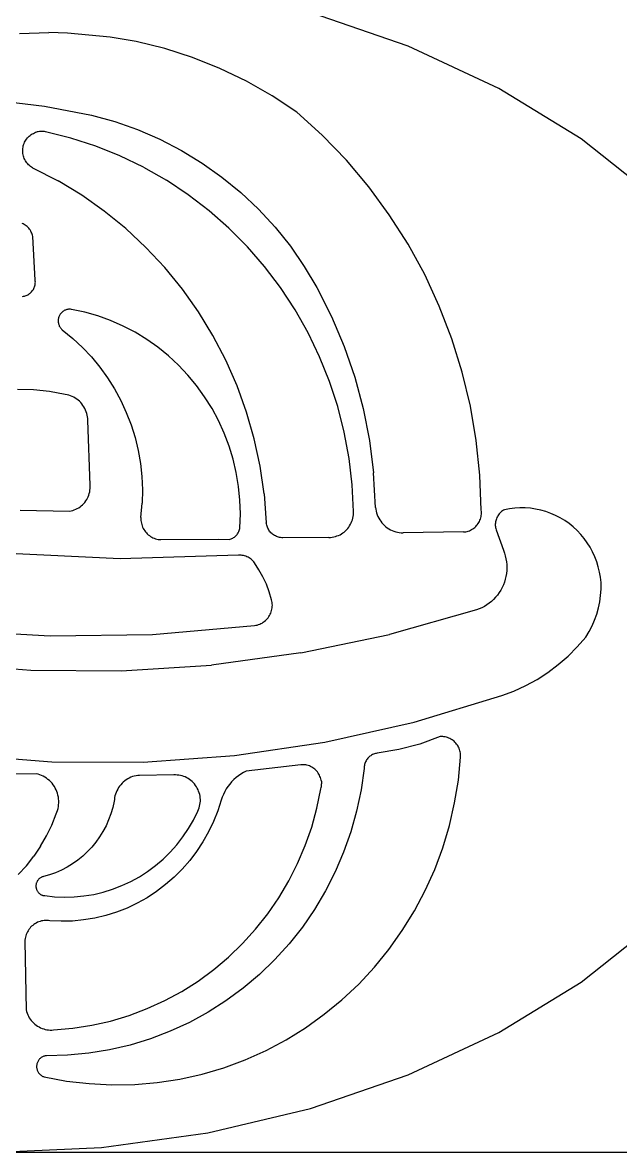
# Model space of a CAD drawing. Extents: x 396092 to 455492, y 17293 to 132793.
# Drawn here: x 432932.1 to 433002.8, y 60901 to 61034.6 of the extents above; entities that cross this region are included whole.
import ezdxf

# ---------------------------------------------------------------- set-up
doc = ezdxf.new("R2010")
doc.units = 0
doc.header["$LTSCALE"] = 1000
doc.header["$MEASUREMENT"] = 0
doc.layers.add('MU', color=34, linetype='Continuous')

msp = doc.modelspace()

# ---------------------------------------------------------------- linework, layer by layer
at = {"layer": 'MU', "color": 37}
for p, q in [((432977.66, 61031.78), (432966.13, 61035.75)), ((432931.73, 61033.27), (432935.19, 61033.39)), ((432937.41, 61033.31), (432935.19, 61033.39)), ((432942.45, 61032.85), (432937.41, 61033.31)), ((432945.52, 61032.32), (432942.45, 61032.85)), ((432948.89, 61031.49), (432945.52, 61032.32)), ((432952.19, 61030.43), (432948.89, 61031.49)), ((432988.38, 61026.78), (432977.66, 61031.78)), ((432955.42, 61029.14), (432952.19, 61030.43)), ((432958.56, 61027.63), (432955.42, 61029.14)), ((432961.58, 61025.91), (432958.56, 61027.63)), ((432964.49, 61023.98), (432961.58, 61025.91)), ((432998.11, 61020.83), (432988.38, 61026.78)), ((432929.05, 61025.38), (432934.67, 61024.7)), ((432934.67, 61024.7), (432940.22, 61023.61)), ((432940.22, 61023.61), (432942.98, 61022.86)), ((432967.52, 61021.24), (432964.49, 61023.98)), ((432933.49, 61021.53), (432933.63, 61021.59)), ((432933.63, 61021.59), (432933.77, 61021.63)), ((432933.92, 61021.66), (432933.77, 61021.63)), ((432934.07, 61021.69), (432933.92, 61021.66)), ((432934.21, 61021.7), (432934.07, 61021.69)), ((432934.36, 61021.7), (432934.21, 61021.7)), ((432934.51, 61021.7), (432934.36, 61021.7)), ((432934.66, 61021.68), (432934.51, 61021.7)), ((432934.8, 61021.66), (432934.66, 61021.68)), ((432937.8, 61020.91), (432934.8, 61021.66)), ((432942.98, 61022.86), (432945.68, 61021.91)), ((432945.68, 61021.91), (432948.31, 61020.78)), ((432932.21, 61020.13), (432932.26, 61020.27)), ((432932.26, 61020.27), (432932.33, 61020.41)), ((432932.33, 61020.41), (432932.39, 61020.55)), ((432932.39, 61020.55), (432932.47, 61020.68)), ((432932.47, 61020.68), (432932.56, 61020.8)), ((432932.56, 61020.8), (432932.65, 61020.92)), ((432932.65, 61020.92), (432932.75, 61021.03)), ((432932.75, 61021.03), (432932.86, 61021.13)), ((432932.86, 61021.13), (432932.98, 61021.23)), ((432932.98, 61021.23), (432933.1, 61021.32)), ((432933.1, 61021.32), (432933.22, 61021.4)), ((432933.22, 61021.4), (432933.36, 61021.47)), ((432933.36, 61021.47), (432933.49, 61021.53)), ((432940.74, 61019.96), (432937.8, 61020.91)), ((432948.31, 61020.78), (432950.86, 61019.46)), ((432970.36, 61018.29), (432967.52, 61021.24)), ((433006.69, 61014.01), (432998.11, 61020.83)), ((432932.1, 61019.54), (432932.12, 61019.69)), ((432932.1, 61019.38), (432932.1, 61019.54)), ((432932.11, 61019.23), (432932.1, 61019.38)), ((432932.12, 61019.08), (432932.11, 61019.23)), ((432932.12, 61019.69), (432932.14, 61019.84)), ((432932.15, 61018.93), (432932.12, 61019.08)), ((432932.14, 61019.84), (432932.17, 61019.99)), ((432932.18, 61018.79), (432932.15, 61018.93)), ((432932.17, 61019.99), (432932.21, 61020.13)), ((432943.6, 61018.8), (432940.74, 61019.96)), ((432950.86, 61019.46), (432953.31, 61017.96)), ((432932.23, 61018.64), (432932.18, 61018.79)), ((432932.28, 61018.5), (432932.23, 61018.64)), ((432932.35, 61018.36), (432932.28, 61018.5)), ((432932.42, 61018.23), (432932.35, 61018.36)), ((432932.5, 61018.1), (432932.42, 61018.23)), ((432932.59, 61017.98), (432932.5, 61018.1)), ((432932.69, 61017.86), (432932.59, 61017.98)), ((432932.79, 61017.76), (432932.69, 61017.86)), ((432932.9, 61017.65), (432932.79, 61017.76)), ((432933.02, 61017.56), (432932.9, 61017.65)), ((432946.39, 61017.46), (432943.6, 61018.8)), ((432953.31, 61017.96), (432955.65, 61016.3)), ((432973.01, 61015.16), (432970.36, 61018.29)), ((432933.14, 61017.48), (432933.02, 61017.56)), ((432933.27, 61017.4), (432933.14, 61017.48)), ((432933.27, 61017.4), (432936.29, 61015.84)), ((432946.39, 61017.46), (432949.08, 61015.93)), ((432955.65, 61016.3), (432957.88, 61014.47)), ((432939.08, 61014.15), (432936.29, 61015.84)), ((432951.66, 61014.21), (432949.08, 61015.93)), ((432975.44, 61011.85), (432973.01, 61015.16)), ((432941.75, 61012.27), (432939.08, 61014.15)), ((432954.13, 61012.32), (432951.66, 61014.21)), ((432957.88, 61014.47), (432959.98, 61012.49)), ((432944.28, 61010.21), (432941.75, 61012.27)), ((432956.46, 61010.27), (432954.13, 61012.32)), ((432959.98, 61012.49), (432961.93, 61010.36)), ((432977.65, 61008.38), (432975.44, 61011.85)), ((432932.16, 61010.76), (432932.04, 61010.82)), ((432932.28, 61010.7), (432932.16, 61010.76)), ((432932.4, 61010.62), (432932.28, 61010.7)), ((432932.51, 61010.54), (432932.4, 61010.62)), ((432932.62, 61010.46), (432932.51, 61010.54)), ((432932.72, 61010.36), (432932.62, 61010.46)), ((432932.81, 61010.26), (432932.72, 61010.36)), ((432932.9, 61010.15), (432932.81, 61010.26)), ((432932.98, 61010.04), (432932.9, 61010.15)), ((432933.05, 61009.92), (432932.98, 61010.04)), ((432933.11, 61009.8), (432933.05, 61009.92)), ((432933.17, 61009.68), (432933.11, 61009.8)), ((432933.22, 61009.55), (432933.17, 61009.68)), ((432946.67, 61007.98), (432944.28, 61010.21)), ((432958.66, 61008.06), (432956.46, 61010.27)), ((432961.93, 61010.36), (432963.74, 61008.11)), ((432933.26, 61009.41), (432933.22, 61009.55)), ((432933.29, 61009.28), (432933.26, 61009.41)), ((432933.58, 61004.11), (432933.29, 61009.28)), ((432979.62, 61004.77), (432977.65, 61008.38)), ((432948.91, 61005.59), (432946.67, 61007.98)), ((432960.7, 61005.71), (432958.66, 61008.06)), ((432963.74, 61008.11), (432965.39, 61005.73)), ((432950.98, 61003.05), (432948.91, 61005.59)), ((432962.59, 61003.22), (432960.7, 61005.71)), ((432965.39, 61005.73), (432966.88, 61003.24)), ((432981.35, 61001.03), (432979.62, 61004.77)), ((432933.23, 61002.83), (432933.3, 61002.92)), ((432933.3, 61002.92), (432933.36, 61003.01)), ((432933.36, 61003.01), (432933.41, 61003.11)), ((432933.41, 61003.11), (432933.46, 61003.22)), ((432933.46, 61003.22), (432933.5, 61003.32)), ((432933.5, 61003.32), (432933.53, 61003.43)), ((432933.53, 61003.43), (432933.56, 61003.54)), ((432933.56, 61003.54), (432933.58, 61003.65)), ((432933.59, 61004), (432933.58, 61004.11)), ((432933.58, 61003.65), (432933.59, 61003.77)), ((432933.6, 61003.88), (432933.59, 61004)), ((432933.59, 61003.77), (432933.6, 61003.88)), ((432952.88, 61000.37), (432950.98, 61003.05)), ((432964.3, 61000.6), (432962.59, 61003.22)), ((432966.88, 61003.24), (432968.61, 60999.81)), ((432932.08, 61002.19), (432932.19, 61002.21)), ((432932.19, 61002.21), (432932.3, 61002.23)), ((432932.3, 61002.23), (432932.41, 61002.26)), ((432932.41, 61002.26), (432932.51, 61002.3)), ((432932.51, 61002.3), (432932.62, 61002.34)), ((432932.62, 61002.34), (432932.72, 61002.39)), ((432932.72, 61002.39), (432932.81, 61002.45)), ((432932.81, 61002.45), (432932.91, 61002.51)), ((432932.91, 61002.51), (432932.99, 61002.58)), ((432932.99, 61002.58), (432933.08, 61002.66)), ((432933.08, 61002.66), (432933.16, 61002.74)), ((432933.16, 61002.74), (432933.23, 61002.83)), ((432936.64, 61000.22), (432936.59, 61000.15)), ((432936.71, 61000.28), (432936.64, 61000.22)), ((432936.77, 61000.34), (432936.71, 61000.28)), ((432936.84, 61000.4), (432936.77, 61000.34)), ((432936.92, 61000.45), (432936.84, 61000.4)), ((432936.99, 61000.5), (432936.92, 61000.45)), ((432937.07, 61000.54), (432936.99, 61000.5)), ((432937.16, 61000.57), (432937.07, 61000.54)), ((432937.24, 61000.6), (432937.16, 61000.57)), ((432937.33, 61000.63), (432937.24, 61000.6)), ((432937.42, 61000.64), (432937.33, 61000.63)), ((432937.5, 61000.66), (432937.42, 61000.64)), ((432937.59, 61000.66), (432937.5, 61000.66)), ((432937.68, 61000.66), (432937.59, 61000.66)), ((432937.77, 61000.66), (432937.68, 61000.66)), ((432937.86, 61000.64), (432937.77, 61000.66)), ((432939.43, 61000.31), (432937.86, 61000.64)), ((432940.97, 60999.87), (432939.43, 61000.31)), ((432954.59, 60997.56), (432952.88, 61000.37)), ((432965.84, 60997.88), (432964.3, 61000.6)), ((432982.84, 60997.18), (432981.35, 61001.03)), ((432936.3, 60999.39), (432936.29, 60999.3)), ((432936.29, 60999.3), (432936.3, 60999.21)), ((432936.31, 60999.48), (432936.3, 60999.39)), ((432936.3, 60999.21), (432936.3, 60999.12)), ((432936.3, 60999.12), (432936.32, 60999.03)), ((432936.32, 60999.57), (432936.31, 60999.48)), ((432936.34, 60999.66), (432936.32, 60999.57)), ((432936.32, 60999.03), (432936.34, 60998.94)), ((432936.37, 60999.75), (432936.34, 60999.66)), ((432936.34, 60998.94), (432936.36, 60998.85)), ((432936.4, 60999.84), (432936.37, 60999.75)), ((432936.44, 60999.92), (432936.4, 60999.84)), ((432936.48, 61000), (432936.44, 60999.92)), ((432936.53, 61000.07), (432936.48, 61000)), ((432936.59, 61000.15), (432936.53, 61000.07)), ((432942.48, 60999.33), (432940.97, 60999.87)), ((432943.96, 60998.68), (432942.48, 60999.33)), ((432968.61, 60999.81), (432970.1, 60996.27)), ((432936.36, 60998.85), (432936.4, 60998.77)), ((432936.4, 60998.77), (432936.43, 60998.68)), ((432936.43, 60998.68), (432936.48, 60998.6)), ((432936.48, 60998.6), (432936.52, 60998.53)), ((432936.52, 60998.53), (432936.58, 60998.45)), ((432936.58, 60998.45), (432936.63, 60998.38)), ((432936.63, 60998.38), (432936.7, 60998.32)), ((432936.7, 60998.32), (432936.76, 60998.25)), ((432936.76, 60998.25), (432938.03, 60997.22)), ((432945.38, 60997.94), (432943.96, 60998.68)), ((432946.76, 60997.1), (432945.38, 60997.94)), ((432956.11, 60994.64), (432954.59, 60997.56)), ((432967.2, 60995.05), (432965.84, 60997.88)), ((432938.03, 60997.22), (432939.17, 60996.16)), ((432948.08, 60996.18), (432946.76, 60997.1)), ((432970.1, 60996.27), (432971.35, 60992.63)), ((432984.06, 60993.23), (432982.84, 60997.18)), ((432939.17, 60996.16), (432940.23, 60995.03)), ((432940.23, 60995.03), (432941.22, 60993.83)), ((432949.33, 60995.16), (432948.08, 60996.18)), ((432950.52, 60994.06), (432949.33, 60995.16)), ((432968.37, 60992.14), (432967.2, 60995.05)), ((432941.22, 60993.83), (432942.13, 60992.57)), ((432951.63, 60992.88), (432950.52, 60994.06)), ((432957.44, 60991.62), (432956.11, 60994.64)), ((432942.13, 60992.57), (432942.96, 60991.25)), ((432952.66, 60991.63), (432951.63, 60992.88)), ((432971.35, 60992.63), (432972.35, 60988.91)), ((432985.03, 60989.22), (432984.06, 60993.23)), ((432933.38, 60991.14), (432931.48, 60991.19)), ((432935.27, 60990.94), (432933.38, 60991.14)), ((432937.14, 60990.6), (432935.27, 60990.94)), ((432942.96, 60991.25), (432943.7, 60989.88)), ((432953.61, 60990.31), (432952.66, 60991.63)), ((432958.55, 60988.51), (432957.44, 60991.62)), ((432969.34, 60989.16), (432968.37, 60992.14)), ((432937.35, 60990.56), (432937.14, 60990.6)), ((432937.55, 60990.51), (432937.35, 60990.56)), ((432937.75, 60990.44), (432937.55, 60990.51)), ((432937.94, 60990.36), (432937.75, 60990.44)), ((432938.13, 60990.27), (432937.94, 60990.36)), ((432938.31, 60990.17), (432938.13, 60990.27)), ((432938.49, 60990.05), (432938.31, 60990.17)), ((432938.65, 60989.92), (432938.49, 60990.05)), ((432938.81, 60989.78), (432938.65, 60989.92)), ((432938.96, 60989.63), (432938.81, 60989.78)), ((432939.09, 60989.47), (432938.96, 60989.63)), ((432943.7, 60989.88), (432944.35, 60988.46)), ((432954.48, 60988.93), (432953.61, 60990.31)), ((432939.22, 60989.3), (432939.09, 60989.47)), ((432939.34, 60989.13), (432939.22, 60989.3)), ((432939.44, 60988.94), (432939.34, 60989.13)), ((432939.53, 60988.75), (432939.44, 60988.94)), ((432939.61, 60988.55), (432939.53, 60988.75)), ((432939.68, 60988.35), (432939.61, 60988.55)), ((432939.73, 60988.15), (432939.68, 60988.35)), ((432944.35, 60988.46), (432944.91, 60987)), ((432955.24, 60987.5), (432954.48, 60988.93)), ((432959.46, 60985.34), (432958.55, 60988.51)), ((432970.12, 60986.11), (432969.34, 60989.16)), ((432972.35, 60988.91), (432973.1, 60985.13)), ((432985.72, 60985.14), (432985.03, 60989.22)), ((432939.77, 60987.94), (432939.73, 60988.15)), ((432939.79, 60987.73), (432939.77, 60987.94)), ((432939.8, 60987.52), (432939.79, 60987.73)), ((432940.07, 60979.85), (432939.8, 60987.52)), ((432944.91, 60987), (432945.38, 60985.51)), ((432955.92, 60986.02), (432955.24, 60987.5)), ((432956.5, 60984.49), (432955.92, 60986.02)), ((432970.69, 60983.02), (432970.12, 60986.11)), ((432945.38, 60985.51), (432945.74, 60983.98)), ((432956.97, 60982.93), (432956.5, 60984.49)), ((432960.16, 60982.11), (432959.46, 60985.34)), ((432973.1, 60985.13), (432973.58, 60981.31)), ((432986.15, 60981.03), (432985.72, 60985.14)), ((432945.74, 60983.98), (432946.01, 60982.44)), ((432957.34, 60981.34), (432956.97, 60982.93)), ((432971.06, 60979.89), (432970.69, 60983.02)), ((432946.01, 60982.44), (432946.18, 60980.88)), ((432960.63, 60978.84), (432960.16, 60982.11)), ((432946.18, 60980.88), (432946.25, 60979.32)), ((432957.61, 60979.72), (432957.34, 60981.34)), ((432973.81, 60977.24), (432973.58, 60981.31)), ((432986.31, 60976.89), (432986.15, 60981.03)), ((432939.91, 60978.69), (432939.97, 60978.88)), ((432939.97, 60978.88), (432940.02, 60979.07)), ((432940.02, 60979.07), (432940.05, 60979.26)), ((432940.05, 60979.26), (432940.07, 60979.46)), ((432940.08, 60979.65), (432940.07, 60979.85)), ((432940.07, 60979.46), (432940.08, 60979.65)), ((432946.25, 60979.32), (432946.22, 60977.75)), ((432957.78, 60978.1), (432957.61, 60979.72)), ((432960.63, 60978.84), (432960.9, 60975.41)), ((432971.22, 60976.75), (432971.06, 60979.89)), ((432939.03, 60977.41), (432939.18, 60977.54)), ((432939.18, 60977.54), (432939.32, 60977.68)), ((432939.32, 60977.68), (432939.44, 60977.83)), ((432939.44, 60977.83), (432939.56, 60977.99)), ((432939.56, 60977.99), (432939.67, 60978.15)), ((432939.67, 60978.15), (432939.76, 60978.33)), ((432939.76, 60978.33), (432939.84, 60978.5)), ((432939.84, 60978.5), (432939.91, 60978.69)), ((432946.08, 60976.02), (432946.22, 60977.75)), ((432957.83, 60976.46), (432957.78, 60978.1)), ((432931.82, 60976.89), (432937.63, 60976.79)), ((432937.63, 60976.79), (432937.82, 60976.83)), ((432937.82, 60976.83), (432938.01, 60976.87)), ((432938.01, 60976.87), (432938.2, 60976.93)), ((432938.2, 60976.93), (432938.38, 60977.01)), ((432938.38, 60977.01), (432938.55, 60977.09)), ((432938.55, 60977.09), (432938.72, 60977.19)), ((432938.72, 60977.19), (432938.88, 60977.3)), ((432938.88, 60977.3), (432939.03, 60977.41)), ((432957.78, 60974.83), (432957.83, 60976.46)), ((432971.13, 60975.96), (432971.18, 60976.16)), ((432971.18, 60976.16), (432971.2, 60976.36)), ((432971.2, 60976.36), (432971.22, 60976.55)), ((432971.22, 60976.55), (432971.22, 60976.75)), ((432973.81, 60977.24), (432973.84, 60977.01)), ((432973.84, 60977.01), (432973.88, 60976.79)), ((432973.88, 60976.79), (432973.93, 60976.58)), ((432973.93, 60976.58), (432974, 60976.37)), ((432974, 60976.37), (432974.09, 60976.16)), ((432974.09, 60976.16), (432974.19, 60975.96)), ((432986.28, 60976.14), (432986.3, 60976.29)), ((432986.3, 60976.29), (432986.32, 60976.44)), ((432986.32, 60976.74), (432986.31, 60976.89)), ((432986.33, 60976.59), (432986.32, 60976.74)), ((432986.32, 60976.44), (432986.33, 60976.59)), ((432988.28, 60976.25), (432988.21, 60976.14)), ((432988.35, 60976.36), (432988.28, 60976.25)), ((432988.43, 60976.46), (432988.35, 60976.36)), ((432988.52, 60976.56), (432988.43, 60976.46)), ((432988.61, 60976.65), (432988.52, 60976.56)), ((432988.71, 60976.74), (432988.61, 60976.65)), ((432988.81, 60976.82), (432988.71, 60976.74)), ((432988.92, 60976.89), (432988.81, 60976.82)), ((432989.04, 60976.95), (432988.92, 60976.89)), ((432989.65, 60977.07), (432989.04, 60976.95)), ((432990.26, 60977.15), (432989.65, 60977.07)), ((432990.88, 60977.19), (432990.26, 60977.15)), ((432991.5, 60977.18), (432990.88, 60977.19)), ((432992.12, 60977.13), (432991.5, 60977.18)), ((432992.73, 60977.04), (432992.12, 60977.13)), ((432993.34, 60976.91), (432992.73, 60977.04)), ((432993.93, 60976.74), (432993.34, 60976.91)), ((432994.52, 60976.53), (432993.93, 60976.74)), ((432995.09, 60976.28), (432994.52, 60976.53)), ((432995.64, 60976), (432995.09, 60976.28)), ((432946.08, 60976.02), (432946.08, 60975.86)), ((432946.08, 60975.86), (432946.08, 60975.69)), ((432946.08, 60975.69), (432946.1, 60975.53)), ((432946.1, 60975.53), (432946.13, 60975.37)), ((432946.13, 60975.37), (432946.17, 60975.21)), ((432946.17, 60975.21), (432946.22, 60975.05)), ((432946.22, 60975.05), (432946.28, 60974.9)), ((432946.28, 60974.9), (432946.35, 60974.75)), ((432957.76, 60974.72), (432957.78, 60974.83)), ((432960.92, 60975.28), (432960.9, 60975.41)), ((432960.95, 60975.15), (432960.92, 60975.28)), ((432960.98, 60975.02), (432960.95, 60975.15)), ((432961.03, 60974.89), (432960.98, 60975.02)), ((432961.08, 60974.77), (432961.03, 60974.89)), ((432970.52, 60974.74), (432970.64, 60974.89)), ((432970.64, 60974.89), (432970.75, 60975.06)), ((432970.75, 60975.06), (432970.85, 60975.23)), ((432970.85, 60975.23), (432970.94, 60975.4)), ((432970.94, 60975.4), (432971.02, 60975.59)), ((432971.02, 60975.59), (432971.08, 60975.77)), ((432971.08, 60975.77), (432971.13, 60975.96)), ((432974.19, 60975.96), (432974.3, 60975.77)), ((432974.3, 60975.77), (432974.42, 60975.59)), ((432974.42, 60975.59), (432974.56, 60975.41)), ((432974.56, 60975.41), (432974.7, 60975.24)), ((432974.7, 60975.24), (432974.86, 60975.09)), ((432974.86, 60975.09), (432975.03, 60974.94)), ((432975.03, 60974.94), (432975.2, 60974.81)), ((432985.42, 60974.78), (432985.54, 60974.87)), ((432985.54, 60974.87), (432985.65, 60974.97)), ((432985.65, 60974.97), (432985.75, 60975.08)), ((432985.75, 60975.08), (432985.84, 60975.19)), ((432985.84, 60975.19), (432985.93, 60975.32)), ((432985.93, 60975.32), (432986.01, 60975.44)), ((432986.01, 60975.44), (432986.08, 60975.58)), ((432986.08, 60975.58), (432986.15, 60975.71)), ((432986.15, 60975.71), (432986.2, 60975.85)), ((432986.2, 60975.85), (432986.24, 60976)), ((432986.24, 60976), (432986.28, 60976.14)), ((432987.98, 60975.38), (432987.97, 60975.25)), ((432987.97, 60975.25), (432987.97, 60975.11)), ((432987.97, 60975.11), (432987.98, 60974.98)), ((432988, 60975.51), (432987.98, 60975.38)), ((432987.98, 60974.98), (432988, 60974.85)), ((432988.02, 60975.64), (432988, 60975.51)), ((432988, 60974.85), (432988.02, 60974.72)), ((432988.06, 60975.77), (432988.02, 60975.64)), ((432988.1, 60975.89), (432988.06, 60975.77)), ((432988.15, 60976.02), (432988.1, 60975.89)), ((432988.21, 60976.14), (432988.15, 60976.02)), ((432996.17, 60975.67), (432995.64, 60976)), ((432996.68, 60975.31), (432996.17, 60975.67)), ((432997.17, 60974.92), (432996.68, 60975.31)), ((432997.63, 60974.5), (432997.17, 60974.92)), ((432946.35, 60974.75), (432946.43, 60974.61)), ((432946.43, 60974.61), (432946.52, 60974.47)), ((432946.52, 60974.47), (432946.61, 60974.34)), ((432946.61, 60974.34), (432946.72, 60974.22)), ((432946.72, 60974.22), (432946.83, 60974.1)), ((432946.83, 60974.1), (432946.95, 60973.99)), ((432946.95, 60973.99), (432947.08, 60973.89)), ((432947.08, 60973.89), (432947.21, 60973.8)), ((432947.21, 60973.8), (432947.35, 60973.72)), ((432947.35, 60973.72), (432947.49, 60973.64)), ((432947.49, 60973.64), (432947.64, 60973.58)), ((432947.64, 60973.58), (432947.8, 60973.53)), ((432947.8, 60973.53), (432947.95, 60973.48)), ((432947.95, 60973.48), (432948.11, 60973.45)), ((432956.64, 60973.48), (432956.74, 60973.52)), ((432956.74, 60973.52), (432956.84, 60973.56)), ((432956.84, 60973.56), (432956.94, 60973.61)), ((432956.94, 60973.61), (432957.03, 60973.66)), ((432957.03, 60973.66), (432957.12, 60973.72)), ((432957.12, 60973.72), (432957.21, 60973.79)), ((432957.21, 60973.79), (432957.29, 60973.86)), ((432957.29, 60973.86), (432957.37, 60973.94)), ((432957.37, 60973.94), (432957.44, 60974.03)), ((432957.44, 60974.03), (432957.5, 60974.11)), ((432957.5, 60974.11), (432957.56, 60974.21)), ((432957.56, 60974.21), (432957.62, 60974.3)), ((432957.62, 60974.3), (432957.66, 60974.4)), ((432957.66, 60974.4), (432957.7, 60974.51)), ((432957.7, 60974.51), (432957.74, 60974.61)), ((432957.74, 60974.61), (432957.76, 60974.72)), ((432961.14, 60974.66), (432961.08, 60974.77)), ((432961.21, 60974.54), (432961.14, 60974.66)), ((432961.28, 60974.43), (432961.21, 60974.54)), ((432961.36, 60974.33), (432961.28, 60974.43)), ((432961.45, 60974.23), (432961.36, 60974.33)), ((432961.54, 60974.14), (432961.45, 60974.23)), ((432961.64, 60974.06), (432961.54, 60974.14)), ((432961.75, 60973.98), (432961.64, 60974.06)), ((432961.86, 60973.91), (432961.75, 60973.98)), ((432961.97, 60973.85), (432961.86, 60973.91)), ((432962.09, 60973.79), (432961.97, 60973.85)), ((432962.21, 60973.75), (432962.09, 60973.79)), ((432962.34, 60973.71), (432962.21, 60973.75)), ((432962.46, 60973.68), (432962.34, 60973.71)), ((432962.59, 60973.66), (432962.46, 60973.68)), ((432962.72, 60973.64), (432962.59, 60973.66)), ((432962.85, 60973.64), (432962.72, 60973.64)), ((432968.3, 60973.67), (432962.85, 60973.64)), ((432968.3, 60973.67), (432968.49, 60973.68)), ((432968.49, 60973.68), (432968.69, 60973.7)), ((432968.69, 60973.7), (432968.88, 60973.74)), ((432968.88, 60973.74), (432969.07, 60973.79)), ((432969.07, 60973.79), (432969.25, 60973.85)), ((432969.25, 60973.85), (432969.43, 60973.92)), ((432969.43, 60973.92), (432969.61, 60974)), ((432969.61, 60974), (432969.78, 60974.1)), ((432969.78, 60974.1), (432969.94, 60974.21)), ((432969.94, 60974.21), (432970.1, 60974.32)), ((432970.1, 60974.32), (432970.25, 60974.45)), ((432970.25, 60974.45), (432970.39, 60974.59)), ((432970.39, 60974.59), (432970.52, 60974.74)), ((432975.2, 60974.81), (432975.39, 60974.69)), ((432975.39, 60974.69), (432975.58, 60974.59)), ((432975.58, 60974.59), (432975.78, 60974.49)), ((432975.78, 60974.49), (432975.98, 60974.41)), ((432975.98, 60974.41), (432976.19, 60974.35)), ((432976.19, 60974.35), (432976.4, 60974.3)), ((432976.4, 60974.3), (432976.62, 60974.26)), ((432976.62, 60974.26), (432976.84, 60974.24)), ((432976.84, 60974.24), (432977.06, 60974.24)), ((432984.19, 60974.33), (432977.06, 60974.24)), ((432984.19, 60974.33), (432984.34, 60974.34)), ((432984.34, 60974.34), (432984.48, 60974.36)), ((432984.48, 60974.36), (432984.63, 60974.39)), ((432984.63, 60974.39), (432984.77, 60974.43)), ((432984.77, 60974.43), (432984.91, 60974.48)), ((432984.91, 60974.48), (432985.04, 60974.54)), ((432985.04, 60974.54), (432985.17, 60974.61)), ((432985.17, 60974.61), (432985.3, 60974.69)), ((432985.3, 60974.69), (432985.42, 60974.78)), ((432988.02, 60974.72), (432988.06, 60974.59)), ((432988.06, 60974.59), (432988.92, 60972.16)), ((432997.63, 60974.5), (432998.06, 60974.04)), ((432998.46, 60973.56), (432998.06, 60974.04)), ((432998.83, 60973.05), (432998.46, 60973.56)), ((432948.11, 60973.45), (432948.27, 60973.43)), ((432948.27, 60973.43), (432948.43, 60973.42)), ((432948.43, 60973.42), (432955.24, 60973.46)), ((432955.24, 60973.46), (432956.53, 60973.45)), ((432956.53, 60973.45), (432956.64, 60973.48)), ((432988.92, 60972.16), (432989.05, 60971.83)), ((432999.17, 60972.52), (432998.83, 60973.05)), ((432999.47, 60971.97), (432999.17, 60972.52)), ((432943.64, 60971.16), (432929.67, 60971.8)), ((432957.62, 60971.57), (432943.64, 60971.16)), ((432957.77, 60971.58), (432957.62, 60971.57)), ((432957.91, 60971.57), (432957.77, 60971.58)), ((432958.05, 60971.56), (432957.91, 60971.57)), ((432958.19, 60971.53), (432958.05, 60971.56)), ((432958.33, 60971.5), (432958.19, 60971.53)), ((432958.47, 60971.45), (432958.33, 60971.5)), ((432958.61, 60971.4), (432958.47, 60971.45)), ((432958.74, 60971.34), (432958.61, 60971.4)), ((432958.86, 60971.26), (432958.74, 60971.34)), ((432958.98, 60971.19), (432958.86, 60971.26)), ((432959.1, 60971.1), (432958.98, 60971.19)), ((432959.21, 60971), (432959.1, 60971.1)), ((432959.31, 60970.9), (432959.21, 60971)), ((432959.41, 60970.79), (432959.31, 60970.9)), ((432989.05, 60971.83), (432989.15, 60971.5)), ((432989.15, 60971.5), (432989.23, 60971.16)), ((432989.23, 60971.16), (432989.28, 60970.81)), ((432989.28, 60970.81), (432989.32, 60970.47)), ((432999.73, 60971.39), (432999.47, 60971.97)), ((432999.96, 60970.81), (432999.73, 60971.39)), ((432959.5, 60970.67), (432959.41, 60970.79)), ((432960.03, 60969.86), (432959.5, 60970.67)), ((432960.5, 60969.02), (432960.03, 60969.86)), ((432989.32, 60969.77), (432989.28, 60969.42)), ((432989.32, 60970.47), (432989.33, 60970.12)), ((432989.33, 60970.12), (432989.32, 60969.77)), ((433000.14, 60970.2), (432999.96, 60970.81)), ((433000.29, 60969.59), (433000.14, 60970.2)), ((433000.4, 60968.97), (433000.29, 60969.59)), ((432960.91, 60968.14), (432960.5, 60969.02)), ((432961.25, 60967.23), (432960.91, 60968.14)), ((432989.05, 60968.4), (432988.93, 60968.07)), ((432989.15, 60968.73), (432989.05, 60968.4)), ((432989.23, 60969.07), (432989.15, 60968.73)), ((432989.28, 60969.42), (432989.23, 60969.07)), ((433000.47, 60968.34), (433000.4, 60968.97)), ((433000.47, 60967.58), (433000.47, 60968.34)), ((432961.52, 60966.3), (432961.25, 60967.23)), ((432988.23, 60966.87), (432988.01, 60966.61)), ((432988.43, 60967.16), (432988.23, 60966.87)), ((432988.62, 60967.45), (432988.43, 60967.16)), ((432988.78, 60967.76), (432988.62, 60967.45)), ((432988.93, 60968.07), (432988.78, 60967.76)), ((433000.31, 60966.08), (433000.41, 60966.83)), ((433000.41, 60966.83), (433000.47, 60967.58)), ((432961.56, 60966.14), (432961.52, 60966.3)), ((432961.59, 60965.99), (432961.56, 60966.14)), ((432961.6, 60965.83), (432961.59, 60965.99)), ((432961.59, 60965.35), (432961.6, 60965.51)), ((432961.61, 60965.67), (432961.6, 60965.83)), ((432961.6, 60965.51), (432961.61, 60965.67)), ((432986.68, 60965.52), (432986.37, 60965.36)), ((432986.97, 60965.7), (432986.68, 60965.52)), ((432987.25, 60965.9), (432986.97, 60965.7)), ((432987.52, 60966.12), (432987.25, 60965.9)), ((432987.77, 60966.35), (432987.52, 60966.12)), ((432988.01, 60966.61), (432987.77, 60966.35)), ((433000.15, 60965.34), (433000.31, 60966.08)), ((432961.01, 60964.06), (432961.11, 60964.18)), ((432961.11, 60964.18), (432961.2, 60964.31)), ((432961.2, 60964.31), (432961.28, 60964.45)), ((432961.28, 60964.45), (432961.36, 60964.59)), ((432961.36, 60964.59), (432961.42, 60964.73)), ((432961.42, 60964.73), (432961.48, 60964.88)), ((432961.48, 60964.88), (432961.52, 60965.04)), ((432961.52, 60965.04), (432961.56, 60965.19)), ((432961.56, 60965.19), (432961.59, 60965.35)), ((432985.74, 60965.11), (432975.45, 60962.2)), ((432986.06, 60965.23), (432985.74, 60965.11)), ((432986.37, 60965.36), (432986.06, 60965.23)), ((432999.7, 60963.9), (432999.95, 60964.61)), ((432999.95, 60964.61), (433000.15, 60965.34)), ((432947.45, 60962.22), (432959.52, 60963.26)), ((432959.52, 60963.26), (432959.67, 60963.29)), ((432959.67, 60963.29), (432959.82, 60963.32)), ((432959.82, 60963.32), (432959.97, 60963.37)), ((432959.97, 60963.37), (432960.12, 60963.42)), ((432960.12, 60963.42), (432960.26, 60963.49)), ((432960.26, 60963.49), (432960.4, 60963.56)), ((432960.4, 60963.56), (432960.54, 60963.64)), ((432960.54, 60963.64), (432960.66, 60963.74)), ((432960.66, 60963.74), (432960.79, 60963.84)), ((432960.79, 60963.84), (432960.9, 60963.95)), ((432960.9, 60963.95), (432961.01, 60964.06)), ((432999.06, 60962.54), (432999.4, 60963.21)), ((432999.4, 60963.21), (432999.7, 60963.9)), ((432923.25, 60962.72), (432935.34, 60962.04)), ((432935.34, 60962.04), (432947.45, 60962.22)), ((432964.99, 60960.02), (432975.45, 60962.2)), ((432997.66, 60960.73), (432998.67, 60961.89)), ((432998.67, 60961.89), (432999.06, 60962.54)), ((432996.57, 60959.65), (432997.66, 60960.73)), ((432922.43, 60958.84), (432933.08, 60958)), ((432964.99, 60960.02), (432954.4, 60958.59)), ((432995.41, 60958.64), (432996.57, 60959.65)), ((432933.08, 60958), (432943.75, 60957.92)), ((432943.75, 60957.92), (432954.4, 60958.59)), ((432992.9, 60956.89), (432994.18, 60957.72)), ((432994.18, 60957.72), (432995.41, 60958.64)), ((432990.17, 60955.51), (432991.56, 60956.15)), ((432991.56, 60956.15), (432992.9, 60956.89)), ((432978.39, 60951.82), (432988.75, 60954.97)), ((432988.75, 60954.97), (432990.17, 60955.51)), ((432967.83, 60949.45), (432978.39, 60951.82)), ((432957.13, 60947.88), (432967.83, 60949.45)), ((432981.46, 60950.12), (432979.04, 60949.25)), ((432981.61, 60950.13), (432981.46, 60950.12)), ((432981.76, 60950.12), (432981.61, 60950.13)), ((432981.9, 60950.11), (432981.76, 60950.12)), ((432982.05, 60950.09), (432981.9, 60950.11)), ((432982.19, 60950.05), (432982.05, 60950.09)), ((432982.33, 60950.01), (432982.19, 60950.05)), ((432982.47, 60949.96), (432982.33, 60950.01)), ((432982.6, 60949.9), (432982.47, 60949.96)), ((432982.73, 60949.83), (432982.6, 60949.9)), ((432982.86, 60949.75), (432982.73, 60949.83)), ((432982.98, 60949.67), (432982.86, 60949.75)), ((432983.09, 60949.57), (432982.98, 60949.67)), ((432983.2, 60949.47), (432983.09, 60949.57)), ((432983.3, 60949.36), (432983.2, 60949.47)), ((432973.79, 60948.12), (432973.67, 60948.08)), ((432973.9, 60948.14), (432973.79, 60948.12)), ((432974.02, 60948.16), (432973.9, 60948.14)), ((432976.55, 60948.6), (432974.02, 60948.16)), ((432979.04, 60949.25), (432976.55, 60948.6)), ((432983.39, 60949.25), (432983.3, 60949.36)), ((432983.48, 60949.13), (432983.39, 60949.25)), ((432983.56, 60949), (432983.48, 60949.13)), ((432983.63, 60948.87), (432983.56, 60949)), ((432983.69, 60948.74), (432983.63, 60948.87)), ((432983.74, 60948.6), (432983.69, 60948.74)), ((432983.79, 60948.45), (432983.74, 60948.6)), ((432983.82, 60948.31), (432983.79, 60948.45)), ((432983.85, 60948.16), (432983.82, 60948.31)), ((432983.86, 60948.01), (432983.85, 60948.16)), ((432924.77, 60947.98), (432935.54, 60947.14)), ((432935.54, 60947.14), (432946.35, 60947.11)), ((432946.35, 60947.11), (432957.13, 60947.88)), ((432964.96, 60946.78), (432958.52, 60946.02)), ((432965.11, 60946.8), (432964.96, 60946.78)), ((432965.26, 60946.8), (432965.11, 60946.8)), ((432965.41, 60946.79), (432965.26, 60946.8)), ((432965.56, 60946.77), (432965.41, 60946.79)), ((432965.7, 60946.74), (432965.56, 60946.77)), ((432972.52, 60946.82), (432972.49, 60946.7)), ((432972.55, 60946.93), (432972.52, 60946.82)), ((432972.59, 60947.05), (432972.55, 60946.93)), ((432972.64, 60947.16), (432972.59, 60947.05)), ((432972.69, 60947.26), (432972.64, 60947.16)), ((432972.75, 60947.36), (432972.69, 60947.26)), ((432972.82, 60947.46), (432972.75, 60947.36)), ((432972.9, 60947.56), (432972.82, 60947.46)), ((432972.98, 60947.64), (432972.9, 60947.56)), ((432973.06, 60947.73), (432972.98, 60947.64)), ((432973.15, 60947.8), (432973.06, 60947.73)), ((432973.25, 60947.87), (432973.15, 60947.8)), ((432973.35, 60947.94), (432973.25, 60947.87)), ((432973.46, 60947.99), (432973.35, 60947.94)), ((432973.56, 60948.04), (432973.46, 60947.99)), ((432973.67, 60948.08), (432973.56, 60948.04)), ((432983.6, 60944.98), (432983.86, 60947.71)), ((432983.87, 60947.86), (432983.86, 60948.01)), ((432983.86, 60947.71), (432983.87, 60947.86)), ((432933.69, 60945.73), (432924.52, 60945.63)), ((432933.91, 60945.67), (432933.69, 60945.73)), ((432934.12, 60945.61), (432933.91, 60945.67)), ((432934.33, 60945.53), (432934.12, 60945.61)), ((432934.53, 60945.43), (432934.33, 60945.53)), ((432934.73, 60945.32), (432934.53, 60945.43)), ((432945.29, 60945.45), (432945.09, 60945.39)), ((432945.5, 60945.49), (432945.29, 60945.45)), ((432945.71, 60945.53), (432945.5, 60945.49)), ((432945.92, 60945.54), (432945.71, 60945.53)), ((432949.98, 60945.59), (432945.92, 60945.54)), ((432950.17, 60945.59), (432949.98, 60945.59)), ((432950.37, 60945.58), (432950.17, 60945.59)), ((432950.56, 60945.56), (432950.37, 60945.58)), ((432950.76, 60945.53), (432950.56, 60945.56)), ((432950.95, 60945.48), (432950.76, 60945.53)), ((432951.14, 60945.42), (432950.95, 60945.48)), ((432957.6, 60945.49), (432957.32, 60945.27)), ((432957.9, 60945.69), (432957.6, 60945.49)), ((432958.2, 60945.87), (432957.9, 60945.69)), ((432958.52, 60946.02), (432958.2, 60945.87)), ((432965.84, 60946.7), (432965.7, 60946.74)), ((432965.99, 60946.65), (432965.84, 60946.7)), ((432966.12, 60946.59), (432965.99, 60946.65)), ((432966.26, 60946.52), (432966.12, 60946.59)), ((432966.38, 60946.45), (432966.26, 60946.52)), ((432966.51, 60946.36), (432966.38, 60946.45)), ((432966.62, 60946.27), (432966.51, 60946.36)), ((432966.74, 60946.17), (432966.62, 60946.27)), ((432966.84, 60946.06), (432966.74, 60946.17)), ((432966.94, 60945.94), (432966.84, 60946.06)), ((432967.03, 60945.82), (432966.94, 60945.94)), ((432967.11, 60945.69), (432967.03, 60945.82)), ((432967.18, 60945.56), (432967.11, 60945.69)), ((432967.24, 60945.42), (432967.18, 60945.56)), ((432967.3, 60945.28), (432967.24, 60945.42)), ((432972.46, 60946.34), (432972.1, 60943.82)), ((432972.47, 60946.58), (432972.46, 60946.46)), ((432972.46, 60946.46), (432972.46, 60946.34)), ((432972.49, 60946.7), (432972.47, 60946.58)), ((432934.91, 60945.2), (432934.73, 60945.32)), ((432935.09, 60945.07), (432934.91, 60945.2)), ((432935.26, 60944.92), (432935.09, 60945.07)), ((432935.42, 60944.77), (432935.26, 60944.92)), ((432935.57, 60944.6), (432935.42, 60944.77)), ((432935.71, 60944.42), (432935.57, 60944.6)), ((432935.84, 60944.23), (432935.71, 60944.42)), ((432935.95, 60944.04), (432935.84, 60944.23)), ((432943.44, 60944.1), (432943.33, 60943.92)), ((432943.56, 60944.28), (432943.44, 60944.1)), ((432943.7, 60944.44), (432943.56, 60944.28)), ((432943.84, 60944.6), (432943.7, 60944.44)), ((432943.99, 60944.75), (432943.84, 60944.6)), ((432944.16, 60944.88), (432943.99, 60944.75)), ((432944.33, 60945.01), (432944.16, 60944.88)), ((432944.51, 60945.12), (432944.33, 60945.01)), ((432944.7, 60945.22), (432944.51, 60945.12)), ((432944.89, 60945.31), (432944.7, 60945.22)), ((432945.09, 60945.39), (432944.89, 60945.31)), ((432951.32, 60945.35), (432951.14, 60945.42)), ((432951.5, 60945.26), (432951.32, 60945.35)), ((432951.67, 60945.16), (432951.5, 60945.26)), ((432951.83, 60945.06), (432951.67, 60945.16)), ((432951.99, 60944.94), (432951.83, 60945.06)), ((432952.14, 60944.81), (432951.99, 60944.94)), ((432952.28, 60944.67), (432952.14, 60944.81)), ((432952.41, 60944.52), (432952.28, 60944.67)), ((432952.53, 60944.36), (432952.41, 60944.52)), ((432952.64, 60944.19), (432952.53, 60944.36)), ((432952.74, 60944.02), (432952.64, 60944.19)), ((432956.35, 60944.23), (432956.16, 60943.93)), ((432956.57, 60944.51), (432956.35, 60944.23)), ((432956.8, 60944.78), (432956.57, 60944.51)), ((432957.05, 60945.04), (432956.8, 60944.78)), ((432957.32, 60945.27), (432957.05, 60945.04)), ((432967.34, 60945.14), (432967.3, 60945.28)), ((432967.38, 60944.99), (432967.34, 60945.14)), ((432967.36, 60943.94), (432967.39, 60944.09)), ((432967.41, 60944.84), (432967.38, 60944.99)), ((432967.39, 60944.09), (432967.41, 60944.24)), ((432967.41, 60944.84), (432967.42, 60944.69)), ((432967.41, 60944.24), (432967.43, 60944.39)), ((432967.42, 60944.69), (432967.43, 60944.54)), ((432967.43, 60944.39), (432967.43, 60944.54)), ((432983.16, 60942.28), (432983.6, 60944.98)), ((432936.05, 60943.84), (432935.95, 60944.04)), ((432936.14, 60943.63), (432936.05, 60943.84)), ((432936.21, 60943.42), (432936.14, 60943.63)), ((432936.27, 60943.2), (432936.21, 60943.42)), ((432936.32, 60942.98), (432936.27, 60943.2)), ((432936.35, 60942.75), (432936.32, 60942.98)), ((432936.37, 60942.52), (432936.35, 60942.75)), ((432942.97, 60942.91), (432942.94, 60942.69)), ((432943.01, 60943.12), (432942.97, 60942.91)), ((432943.07, 60943.33), (432943.01, 60943.12)), ((432943.15, 60943.53), (432943.07, 60943.33)), ((432943.23, 60943.73), (432943.15, 60943.53)), ((432943.33, 60943.92), (432943.23, 60943.73)), ((432952.83, 60943.84), (432952.74, 60944.02)), ((432952.9, 60943.66), (432952.83, 60943.84)), ((432952.97, 60943.47), (432952.9, 60943.66)), ((432953.02, 60943.27), (432952.97, 60943.47)), ((432953.06, 60943.08), (432953.02, 60943.27)), ((432953.08, 60942.88), (432953.06, 60943.08)), ((432953.1, 60942.68), (432953.08, 60942.88)), ((432955.69, 60942.96), (432955.58, 60942.62)), ((432955.82, 60943.29), (432955.69, 60942.96)), ((432955.98, 60943.62), (432955.82, 60943.29)), ((432956.16, 60943.93), (432955.98, 60943.62)), ((432966.89, 60941.67), (432967.36, 60943.94)), ((432972.1, 60943.82), (432971.57, 60941.32)), ((432936.22, 60941.4), (432936.28, 60941.62)), ((432936.28, 60941.62), (432936.32, 60941.85)), ((432936.32, 60941.85), (432936.35, 60942.07)), ((432936.35, 60942.07), (432936.37, 60942.3)), ((432936.37, 60942.3), (432936.37, 60942.52)), ((432942.75, 60941.73), (432942.53, 60941)), ((432942.92, 60942.48), (432942.75, 60941.73)), ((432942.94, 60942.69), (432942.92, 60942.48)), ((432952.82, 60941.32), (432952.9, 60941.5)), ((432952.9, 60941.5), (432952.96, 60941.69)), ((432952.96, 60941.69), (432953.01, 60941.88)), ((432953.01, 60941.88), (432953.05, 60942.08)), ((432953.05, 60942.08), (432953.08, 60942.28)), ((432953.08, 60942.28), (432953.1, 60942.48)), ((432953.1, 60942.48), (432953.1, 60942.68)), ((432955.58, 60942.62), (432955.16, 60941.33)), ((432966.27, 60939.43), (432966.89, 60941.67)), ((432982.54, 60939.6), (432983.16, 60942.28)), ((432935.53, 60939.66), (432936.07, 60940.98)), ((432936.07, 60940.98), (432936.15, 60941.19)), ((432936.15, 60941.19), (432936.22, 60941.4)), ((432942.26, 60940.28), (432941.95, 60939.58)), ((432942.53, 60941), (432942.26, 60940.28)), ((432951.7, 60939.24), (432952.29, 60940.26)), ((432952.29, 60940.26), (432952.82, 60941.32)), ((432955.16, 60941.33), (432954.65, 60940.07)), ((432971.57, 60941.32), (432970.89, 60938.87)), ((432934.9, 60938.38), (432935.53, 60939.66)), ((432941.59, 60938.91), (432941.19, 60938.26)), ((432941.95, 60939.58), (432941.59, 60938.91)), ((432951.04, 60938.27), (432951.7, 60939.24)), ((432954.07, 60938.85), (432953.4, 60937.67)), ((432954.65, 60940.07), (432954.07, 60938.85)), ((432965.5, 60937.24), (432966.27, 60939.43)), ((432970.89, 60938.87), (432970.04, 60936.47)), ((432981.75, 60936.98), (432982.54, 60939.6)), ((432934.19, 60937.16), (432934.9, 60938.38)), ((432940.75, 60937.64), (432940.26, 60937.05)), ((432941.19, 60938.26), (432940.75, 60937.64)), ((432950.32, 60937.34), (432951.04, 60938.27)), ((432953.4, 60937.67), (432952.66, 60936.54)), ((432934.19, 60937.16), (432933.4, 60935.98)), ((432939.74, 60936.5), (432939.19, 60935.98)), ((432940.26, 60937.05), (432939.74, 60936.5)), ((432948.7, 60935.65), (432949.53, 60936.47)), ((432949.53, 60936.47), (432950.32, 60937.34)), ((432952.66, 60936.54), (432951.84, 60935.47)), ((432964.6, 60935.11), (432965.5, 60937.24)), ((432970.04, 60936.47), (432969.04, 60934.13)), ((432980.8, 60934.41), (432981.75, 60936.98)), ((432931.58, 60933.81), (432932.53, 60934.86)), ((432932.53, 60934.86), (432933.4, 60935.98)), ((432937.98, 60935.07), (432937.34, 60934.68)), ((432938.6, 60935.51), (432937.98, 60935.07)), ((432939.19, 60935.98), (432938.6, 60935.51)), ((432946.87, 60934.19), (432947.81, 60934.89)), ((432947.81, 60934.89), (432948.7, 60935.65)), ((432951.84, 60935.47), (432950.96, 60934.45)), ((432963.55, 60933.05), (432964.6, 60935.11)), ((432934.2, 60933.43), (432934.14, 60933.39)), ((432934.27, 60933.47), (432934.2, 60933.43)), ((432934.33, 60933.5), (432934.27, 60933.47)), ((432934.4, 60933.53), (432934.33, 60933.5)), ((432934.47, 60933.55), (432934.4, 60933.53)), ((432934.55, 60933.57), (432934.47, 60933.55)), ((432935.27, 60933.77), (432934.55, 60933.57)), ((432935.98, 60934.03), (432935.27, 60933.77)), ((432936.67, 60934.33), (432935.98, 60934.03)), ((432937.34, 60934.68), (432936.67, 60934.33)), ((432944.87, 60932.99), (432945.89, 60933.56)), ((432945.89, 60933.56), (432946.87, 60934.19)), ((432950.01, 60933.5), (432948.99, 60932.62)), ((432950.96, 60934.45), (432950.01, 60933.5)), ((432969.04, 60934.13), (432967.89, 60931.87)), ((432979.68, 60931.92), (432980.8, 60934.41)), ((432933.68, 60932.63), (432933.67, 60932.56)), ((432933.67, 60932.56), (432933.67, 60932.48)), ((432933.67, 60932.48), (432933.67, 60932.41)), ((432933.67, 60932.41), (432933.67, 60932.33)), ((432933.67, 60932.33), (432933.68, 60932.26)), ((432933.69, 60932.71), (432933.68, 60932.63)), ((432933.68, 60932.26), (432933.7, 60932.18)), ((432933.71, 60932.78), (432933.69, 60932.71)), ((432933.7, 60932.18), (432933.72, 60932.11)), ((432933.74, 60932.85), (432933.71, 60932.78)), ((432933.72, 60932.11), (432933.74, 60932.04)), ((432933.76, 60932.92), (432933.74, 60932.85)), ((432933.8, 60932.99), (432933.76, 60932.92)), ((432933.83, 60933.06), (432933.8, 60932.99)), ((432933.88, 60933.12), (432933.83, 60933.06)), ((432933.92, 60933.18), (432933.88, 60933.12)), ((432933.97, 60933.24), (432933.92, 60933.18)), ((432934.02, 60933.29), (432933.97, 60933.24)), ((432934.08, 60933.34), (432934.02, 60933.29)), ((432934.14, 60933.39), (432934.08, 60933.34)), ((432941.62, 60931.74), (432942.73, 60932.08)), ((432942.73, 60932.08), (432943.81, 60932.5)), ((432943.81, 60932.5), (432944.87, 60932.99)), ((432948.99, 60932.62), (432947.92, 60931.81)), ((432962.37, 60931.06), (432963.55, 60933.05)), ((432933.74, 60932.04), (432933.77, 60931.97)), ((432933.77, 60931.97), (432933.81, 60931.9)), ((432933.81, 60931.9), (432933.84, 60931.83)), ((432933.84, 60931.83), (432933.89, 60931.77)), ((432933.89, 60931.77), (432933.93, 60931.71)), ((432933.93, 60931.71), (432933.98, 60931.66)), ((432933.98, 60931.66), (432934.04, 60931.6)), ((432934.04, 60931.6), (432934.09, 60931.56)), ((432934.09, 60931.56), (432934.15, 60931.51)), ((432934.15, 60931.51), (432934.22, 60931.47)), ((432934.22, 60931.47), (432934.28, 60931.43)), ((432934.28, 60931.43), (432934.35, 60931.4)), ((432934.35, 60931.4), (432934.42, 60931.38)), ((432934.42, 60931.38), (432934.49, 60931.35)), ((432934.49, 60931.35), (432934.56, 60931.34)), ((432934.56, 60931.34), (432934.64, 60931.33)), ((432934.64, 60931.33), (432934.71, 60931.32)), ((432934.71, 60931.32), (432935.87, 60931.19)), ((432935.87, 60931.19), (432937.02, 60931.14)), ((432937.02, 60931.14), (432938.18, 60931.17)), ((432938.18, 60931.17), (432939.34, 60931.28)), ((432939.34, 60931.28), (432940.49, 60931.47)), ((432940.49, 60931.47), (432941.62, 60931.74)), ((432946.8, 60931.07), (432945.63, 60930.42)), ((432947.92, 60931.81), (432946.8, 60931.07)), ((432961.06, 60929.16), (432962.37, 60931.06)), ((432967.89, 60931.87), (432966.59, 60929.69)), ((432978.4, 60929.51), (432979.68, 60931.92)), ((432944.43, 60929.85), (432943.18, 60929.36)), ((432945.63, 60930.42), (432944.43, 60929.85)), ((432966.59, 60929.69), (432965.16, 60927.6)), ((432976.97, 60927.18), (432978.4, 60929.51)), ((432933.7, 60928.08), (432933.55, 60928)), ((432933.85, 60928.16), (432933.7, 60928.08)), ((432934, 60928.22), (432933.85, 60928.16)), ((432934.16, 60928.27), (432934, 60928.22)), ((432934.32, 60928.32), (432934.16, 60928.27)), ((432934.48, 60928.35), (432934.32, 60928.32)), ((432934.65, 60928.37), (432934.48, 60928.35)), ((432934.81, 60928.38), (432934.65, 60928.37)), ((432934.98, 60928.38), (432934.81, 60928.38)), ((432935.15, 60928.36), (432934.98, 60928.38)), ((432935.31, 60928.34), (432935.15, 60928.36)), ((432936.64, 60928.28), (432935.31, 60928.34)), ((432937.97, 60928.31), (432936.64, 60928.28)), ((432939.3, 60928.44), (432937.97, 60928.31)), ((432940.61, 60928.66), (432939.3, 60928.44)), ((432941.91, 60928.96), (432940.61, 60928.66)), ((432943.18, 60929.36), (432941.91, 60928.96)), ((432959.63, 60927.35), (432961.06, 60929.16)), ((432932.52, 60926.72), (432932.46, 60926.56)), ((432932.58, 60926.87), (432932.52, 60926.72)), ((432932.65, 60927.02), (432932.58, 60926.87)), ((432932.74, 60927.17), (432932.65, 60927.02)), ((432932.83, 60927.31), (432932.74, 60927.17)), ((432932.93, 60927.45), (432932.83, 60927.31)), ((432933.04, 60927.57), (432932.93, 60927.45)), ((432933.16, 60927.69), (432933.04, 60927.57)), ((432933.28, 60927.8), (432933.16, 60927.69)), ((432933.42, 60927.91), (432933.28, 60927.8)), ((432933.55, 60928), (432933.42, 60927.91)), ((432958.09, 60925.64), (432959.63, 60927.35)), ((432965.16, 60927.6), (432963.59, 60925.62)), ((432975.39, 60924.96), (432976.97, 60927.18)), ((432998.11, 60921.07), (433006.69, 60927.89)), ((432932.37, 60926.06), (432932.36, 60925.89)), ((432932.36, 60925.89), (432932.51, 60917.81)), ((432932.39, 60926.23), (432932.37, 60926.06)), ((432932.42, 60926.39), (432932.39, 60926.23)), ((432932.46, 60926.56), (432932.42, 60926.39)), ((432956.43, 60924.05), (432958.09, 60925.64)), ((432963.59, 60925.62), (432961.89, 60923.75)), ((432954.68, 60922.57), (432956.43, 60924.05)), ((432973.67, 60922.85), (432975.39, 60924.96)), ((432961.89, 60923.75), (432960.08, 60921.99)), ((432971.82, 60920.86), (432973.67, 60922.85)), ((432952.83, 60921.21), (432954.68, 60922.57)), ((432960.08, 60921.99), (432958.16, 60920.37)), ((432950.9, 60919.99), (432952.83, 60921.21)), ((432958.16, 60920.37), (432956.13, 60918.88)), ((432969.84, 60919), (432971.82, 60920.86)), ((432988.38, 60915.12), (432998.11, 60921.07)), ((432946.81, 60917.95), (432948.89, 60918.9)), ((432948.89, 60918.9), (432950.9, 60919.99)), ((432956.13, 60918.88), (432954.01, 60917.53)), ((432967.75, 60917.28), (432969.84, 60919)), ((432932.51, 60917.81), (432932.56, 60917.62)), ((432932.56, 60917.62), (432932.62, 60917.42)), ((432932.62, 60917.42), (432932.7, 60917.24)), ((432944.67, 60917.15), (432946.81, 60917.95)), ((432954.01, 60917.53), (432951.81, 60916.32)), ((432932.7, 60917.24), (432932.79, 60917.06)), ((432932.79, 60917.06), (432932.88, 60916.88)), ((432932.88, 60916.88), (432932.99, 60916.71)), ((432932.99, 60916.71), (432933.12, 60916.55)), ((432933.12, 60916.55), (432933.25, 60916.4)), ((432933.25, 60916.4), (432933.39, 60916.26)), ((432933.39, 60916.26), (432933.54, 60916.12)), ((432933.54, 60916.12), (432933.69, 60916)), ((432940.27, 60915.98), (432942.49, 60916.49)), ((432942.49, 60916.49), (432944.67, 60917.15)), ((432951.81, 60916.32), (432949.53, 60915.27)), ((432965.55, 60915.7), (432967.75, 60917.28)), ((432933.69, 60916), (432933.86, 60915.89)), ((432933.86, 60915.89), (432934.03, 60915.79)), ((432934.03, 60915.79), (432934.21, 60915.7)), ((432934.21, 60915.7), (432934.39, 60915.62)), ((432934.39, 60915.62), (432934.58, 60915.56)), ((432934.58, 60915.56), (432934.77, 60915.5)), ((432934.77, 60915.5), (432934.96, 60915.46)), ((432934.96, 60915.46), (432935.16, 60915.44)), ((432935.16, 60915.44), (432935.36, 60915.42)), ((432935.36, 60915.42), (432935.55, 60915.42)), ((432935.55, 60915.42), (432935.75, 60915.44)), ((432935.75, 60915.44), (432938.02, 60915.63)), ((432938.02, 60915.63), (432940.27, 60915.98)), ((432949.53, 60915.27), (432947.19, 60914.38)), ((432963.25, 60914.28), (432965.55, 60915.7)), ((432977.66, 60910.12), (432988.38, 60915.12)), ((432944.8, 60913.65), (432942.37, 60913.08)), ((432947.19, 60914.38), (432944.8, 60913.65)), ((432960.87, 60913.01), (432963.25, 60914.28)), ((432934.16, 60912.07), (432934.1, 60912.01)), ((432934.23, 60912.12), (432934.16, 60912.07)), ((432934.29, 60912.17), (432934.23, 60912.12)), ((432934.36, 60912.22), (432934.29, 60912.17)), ((432934.44, 60912.26), (432934.36, 60912.22)), ((432934.51, 60912.29), (432934.44, 60912.26)), ((432934.59, 60912.32), (432934.51, 60912.29)), ((432934.67, 60912.35), (432934.59, 60912.32)), ((432934.75, 60912.37), (432934.67, 60912.35)), ((432934.83, 60912.38), (432934.75, 60912.37)), ((432934.92, 60912.39), (432934.83, 60912.38)), ((432937.41, 60912.45), (432934.92, 60912.39)), ((432939.9, 60912.68), (432937.41, 60912.45)), ((432942.37, 60913.08), (432939.9, 60912.68)), ((432958.41, 60911.91), (432960.87, 60913.01)), ((432933.76, 60911.25), (432933.75, 60911.17)), ((432933.75, 60911.17), (432933.75, 60911.08)), ((432933.75, 60911.08), (432933.75, 60911)), ((432933.75, 60911), (432933.76, 60910.91)), ((432933.77, 60911.34), (432933.76, 60911.25)), ((432933.76, 60910.91), (432933.78, 60910.83)), ((432933.79, 60911.42), (432933.77, 60911.34)), ((432933.78, 60910.83), (432933.8, 60910.75)), ((432933.81, 60911.5), (432933.79, 60911.42)), ((432933.8, 60910.75), (432933.83, 60910.67)), ((432933.84, 60911.58), (432933.81, 60911.5)), ((432933.87, 60911.66), (432933.84, 60911.58)), ((432933.91, 60911.74), (432933.87, 60911.66)), ((432933.95, 60911.81), (432933.91, 60911.74)), ((432934, 60911.88), (432933.95, 60911.81)), ((432934.05, 60911.95), (432934, 60911.88)), ((432934.1, 60912.01), (432934.05, 60911.95)), ((432953.3, 60910.21), (432955.88, 60910.97)), ((432955.88, 60910.97), (432958.41, 60911.91)), ((432933.83, 60910.67), (432933.86, 60910.59)), ((432933.86, 60910.59), (432933.9, 60910.51)), ((432933.9, 60910.51), (432933.94, 60910.44)), ((432933.94, 60910.44), (432933.98, 60910.37)), ((432933.98, 60910.37), (432934.03, 60910.3)), ((432934.03, 60910.3), (432934.09, 60910.24)), ((432934.09, 60910.24), (432934.15, 60910.18)), ((432934.15, 60910.18), (432934.21, 60910.12)), ((432934.21, 60910.12), (432934.28, 60910.07)), ((432934.28, 60910.07), (432934.35, 60910.02)), ((432934.35, 60910.02), (432934.42, 60909.98)), ((432934.42, 60909.98), (432934.49, 60909.94)), ((432934.49, 60909.94), (432934.57, 60909.91)), ((432934.57, 60909.91), (432934.65, 60909.89)), ((432934.65, 60909.89), (432937.29, 60909.39)), ((432937.29, 60909.39), (432939.96, 60909.08)), ((432948.01, 60909.22), (432950.67, 60909.62)), ((432950.67, 60909.62), (432953.3, 60910.21)), ((432966.13, 60906.16), (432977.66, 60910.12)), ((432939.96, 60909.08), (432942.65, 60908.94)), ((432942.65, 60908.94), (432945.34, 60908.99)), ((432945.34, 60908.99), (432948.01, 60909.22)), ((432953.98, 60903.28), (432966.13, 60906.16)), ((432941.41, 60901.53), (432953.98, 60903.28)), ((432928.63, 60900.95), (432941.41, 60901.53)), ((432991.3, 60900.95), (432928.63, 60900.95)), ((433028.73, 60900.95), (432991.3, 60900.95))]:
    msp.add_line(p, q, dxfattribs=at)

doc.saveas('drawing.dxf')
